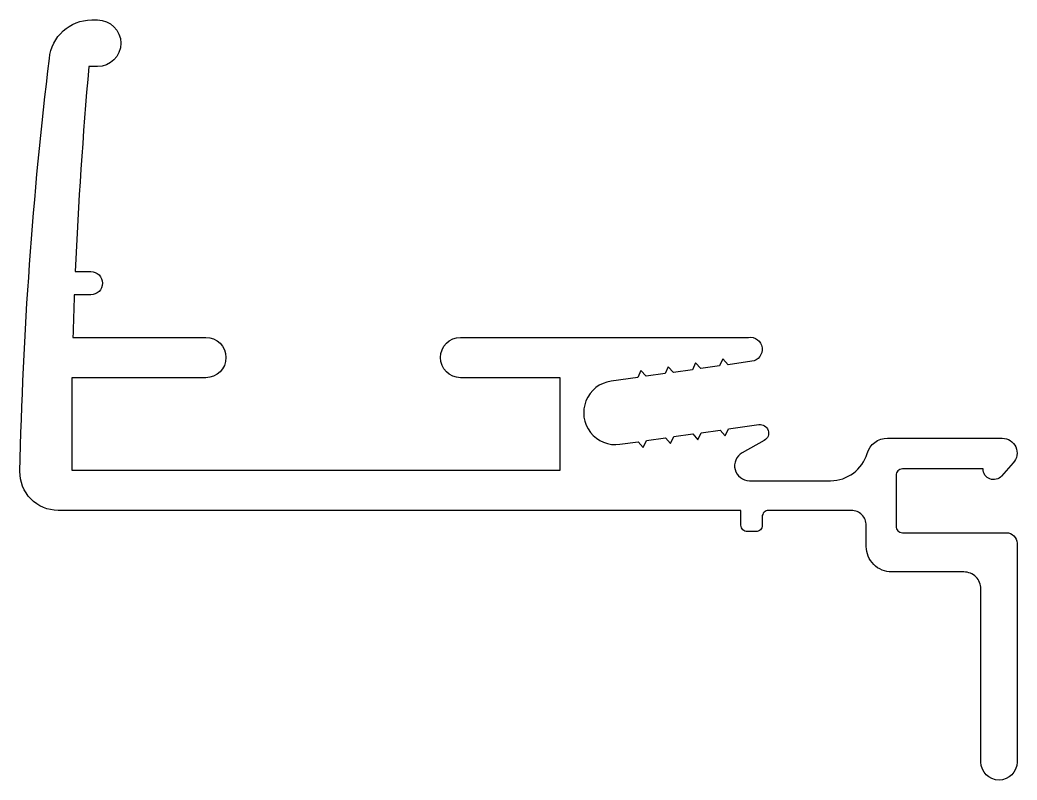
# Model space of a CAD drawing. Extents: x 146.9 to 193.9, y 205.9 to 241.7.
import ezdxf

# ---------------------------------------------------------------- set-up
doc = ezdxf.new("R2010")
doc.units = 0
doc.layers.get('0').update_dxf_attribs({"linetype": 'CONTINUOUS'})

msp = doc.modelspace()

# ---------------------------------------------------------------- linework, layer by layer
msp.add_lwpolyline([(179.905, 222.369), (180.145, 222.099), (180.301, 222.425), (181.728, 222.626, -0.829636), (181.98, 221.881), (180.941, 221.298, 0.77207), (181.284, 219.988), (185.101, 219.988, 0.331679), (186.826, 221.273, -0.331679), (187.784, 221.988), (193.184, 221.988, -0.647433), (193.707, 220.822), (193.158, 220.205, -0.689329), (192.284, 220.538), (188.484, 220.538, 0.414214), (188.184, 220.238), (188.184, 217.838, 0.414214), (188.484, 217.538), (193.384, 217.538, -0.414214), (193.884, 217.038), (193.884, 206.738, -1), (192.184, 206.738), (192.184, 214.888, 0.414214), (191.384, 215.688), (187.984, 215.688, -0.414214), (186.784, 216.888), (186.784, 217.888, 0.414214), (186.084, 218.588), (182.184, 218.588, 0.414214), (181.884, 218.288), (181.884, 217.888, -0.414214), (181.584, 217.588), (181.184, 217.588, -0.414214), (180.884, 217.888), (180.884, 218.588), (148.733, 218.588, -0.42062), (146.934, 220.427, -0.024663), (148.32, 239.878, -0.386577), (150.311, 241.688), (150.584, 241.688, -1), (150.584, 239.488), (150.184, 239.488), (150.177, 239.488, 0.011139), (149.539, 229.838), (150.267, 229.838, -1), (150.267, 228.738), (149.494, 228.738, 0.002305), (149.426, 226.738), (155.683, 226.738, -1), (155.683, 224.838), (149.378, 224.838), (149.378, 220.488), (172.378, 220.488), (172.378, 224.838), (167.683, 224.838, -1), (167.683, 226.738), (181.236, 226.738, -0.99865), (181.394, 225.609), (180.277, 225.451), (180.037, 225.72), (179.881, 225.395), (178.99, 225.269), (178.75, 225.538), (178.594, 225.213), (177.703, 225.087), (177.463, 225.356), (177.307, 225.031), (176.416, 224.906), (176.176, 225.175), (176.02, 224.85), (174.768, 224.673, 1), (175.188, 221.702), (176.043, 221.823), (176.283, 221.554), (176.439, 221.879), (177.33, 222.005), (177.57, 221.736), (177.726, 222.061), (178.617, 222.187), (178.857, 221.918), (179.014, 222.243)], format="xyb", close=True)

doc.saveas('drawing.dxf')
